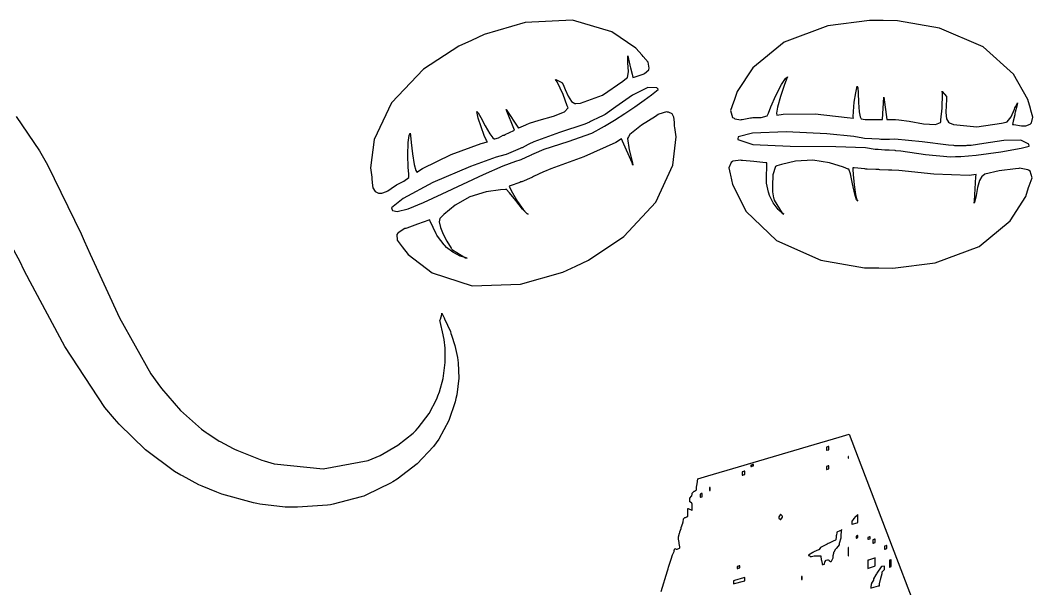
# Model space of a CAD drawing. Extents: x 44 to 313, y 66 to 291.
# Drawn here: x 123.9 to 181.7, y 253.8 to 286.3 of the extents above; entities that cross this region are included whole.
import ezdxf

# ---------------------------------------------------------------- set-up
doc = ezdxf.new("R2010")
doc.units = 0
doc.header["$MEASUREMENT"] = 0

msp = doc.modelspace()

# ---------------------------------------------------------------- linework, layer by layer
at = {"color": 32}
for points in [[(159.385, 284.269), (159.034, 284.672), (157.664, 285.607), (155.415, 286.267), (152.717, 286.139), (150.376, 285.455), (149.648, 285.115), (148.93, 284.787), (146.925, 283.476), (145.088, 281.548), (144.111, 279.455), (143.903, 277.841), (143.969, 277.319), (143.975, 277.238), (143.986, 276.988), (144.026, 276.702), (144.151, 276.497), (144.356, 276.407), (144.427, 276.401), (144.533, 276.401), (144.815, 276.491), (144.851, 276.508), (144.877, 276.526), (145.255, 276.798), (145.308, 276.824), (145.371, 276.868), (145.79, 277.089), (146.086, 277.288), (146.086, 277.354), (146.076, 277.478), (146.051, 277.875), (146.028, 278.576), (146.05, 279.284), (146.105, 279.699), (146.156, 279.823), (146.171, 279.692), (146.211, 279.294), (146.283, 278.646), (146.388, 278.033), (146.483, 277.695), (146.543, 277.6), (146.852, 277.804), (148.488, 278.612), (150.213, 279.225), (150.566, 279.33), (150.512, 279.41), (150.387, 279.684), (150.199, 280.181), (150.043, 280.684), (149.975, 280.97), (149.967, 281.058), (150.027, 280.988), (150.18, 280.721), (150.432, 280.243), (150.7, 279.785), (150.875, 279.55), (150.953, 279.506), (150.979, 279.49), (151.196, 279.56), (151.464, 279.701), (151.518, 279.717), (151.57, 279.745), (152.064, 279.973), (152.117, 279.999), (151.624, 281.164), (152.33, 280.106), (152.364, 280.124), (152.753, 280.3), (152.789, 280.318), (152.964, 280.395), (153.519, 280.567), (154.327, 280.799), (154.955, 281.037), (155.167, 281.262), (155.152, 281.304), (155.116, 281.392), (154.89, 282.032), (154.543, 282.76), (154.446, 282.892), (154.473, 282.876), (154.816, 282.709), (154.833, 282.681), (154.883, 282.596), (155.005, 282.321), (155.169, 281.941), (155.36, 281.639), (155.547, 281.517), (155.611, 281.517), (155.866, 281.526), (157.123, 281.989), (158.291, 282.787), (158.503, 282.964), (158.548, 282.99), (158.618, 283.347), (158.582, 283.828), (158.574, 283.916), (158.574, 283.996), (158.574, 284.233), (158.574, 284.233), (158.574, 284.233), (158.616, 284.04), (158.696, 283.705), (158.714, 283.633), (158.732, 283.555), (158.812, 283.198), (158.856, 282.998), (158.856, 282.998), (158.926, 283.025), (159.456, 283.194), (159.492, 283.21), (159.526, 283.228), (159.763, 283.431), (159.772, 283.457), (159.799, 283.537), (159.724, 283.876), (159.456, 284.198), (159.385, 284.269)], [(181.54, 281.234), (181.397, 281.752), (180.57, 283.194), (178.836, 284.758), (176.354, 285.813), (173.947, 286.227), (173.144, 286.243), (172.354, 286.256), (169.98, 285.946), (167.489, 285.014), (165.701, 283.56), (164.809, 282.193), (164.641, 281.693), (164.605, 281.588), (164.429, 281.116), (164.553, 280.721), (164.641, 280.671), (164.676, 280.644), (165.028, 280.591), (165.064, 280.599), (165.099, 280.609), (165.567, 280.697), (165.629, 280.705), (165.708, 280.715), (166.179, 280.724), (166.529, 280.803), (166.547, 280.847), (166.591, 280.961), (166.737, 281.333), (167.018, 281.98), (167.345, 282.608), (167.574, 282.95), (167.676, 283.034), (167.633, 282.908), (167.496, 282.534), (167.283, 281.914), (167.115, 281.309), (167.058, 280.959), (167.076, 280.847), (167.437, 280.901), (169.262, 280.917), (171.088, 280.724), (171.45, 280.671), (171.432, 280.759), (171.438, 281.056), (171.49, 281.588), (171.574, 282.12), (171.635, 282.417), (171.662, 282.505), (171.688, 282.417), (171.709, 282.115), (171.727, 281.575), (171.766, 281.041), (171.822, 280.748), (171.873, 280.671), (171.89, 280.644), (172.12, 280.609), (172.419, 280.609), (172.472, 280.599), (172.631, 280.599), (172.988, 280.599), (173.108, 280.599), (173.178, 281.869), (173.354, 280.599), (173.477, 280.599), (173.755, 280.599), (173.849, 280.599), (174.039, 280.592), (174.613, 280.504), (175.441, 280.362), (176.116, 280.312), (176.415, 280.439), (176.425, 280.494), (176.433, 280.583), (176.512, 281.254), (176.521, 282.064), (176.495, 282.222), (176.512, 282.196), (176.742, 281.924), (176.742, 281.833), (176.749, 281.734), (176.734, 281.43), (176.71, 281.01), (176.746, 280.648), (176.86, 280.451), (176.918, 280.422), (177.155, 280.318), (178.488, 280.19), (179.889, 280.398), (180.163, 280.458), (180.216, 280.468), (180.436, 280.759), (180.622, 281.191), (180.658, 281.27), (180.684, 281.324), (180.799, 281.553), (180.799, 281.553), (180.799, 281.553), (180.755, 281.358), (180.674, 281.023), (180.658, 280.952), (180.64, 280.873), (180.56, 280.516), (180.516, 280.318), (180.516, 280.318), (180.595, 280.309), (181.038, 280.246), (181.187, 280.246), (181.276, 280.246), (181.522, 280.336), (181.54, 280.352), (181.6, 280.406), (181.671, 280.729), (181.566, 281.138), (181.54, 281.234)], [(156.387, 280.458), (156.112, 280.344), (154.67, 279.863), (153.21, 279.33), (152.929, 279.188), (152.893, 279.171), (152.54, 278.995), (152.506, 278.977), (152.426, 278.942), (151.642, 278.606), (151.554, 278.588), (151.058, 278.445), (149.601, 277.914), (147.455, 277.006), (145.752, 276.104), (145.101, 275.558), (145.132, 275.449), (145.145, 275.408), (145.411, 275.351), (146.035, 275.514), (146.922, 275.872), (147.99, 276.362), (149.156, 276.915), (150.341, 277.468), (151.462, 277.953), (152.188, 278.232), (152.436, 278.306), (152.48, 278.324), (153.016, 278.562), (153.07, 278.588), (153.104, 278.606), (153.493, 278.784), (153.529, 278.801), (153.802, 278.916), (155.178, 279.344), (156.518, 279.824), (156.774, 279.965), (156.895, 280.025), (157.251, 280.227), (157.806, 280.563), (158.396, 280.942), (158.975, 281.332), (159.498, 281.699), (159.924, 282.01), (160.207, 282.23), (160.306, 282.319), (160.302, 282.328), (160.23, 282.418), (159.705, 282.438), (158.837, 281.989), (157.89, 281.321), (157.275, 280.89), (157.056, 280.775), (157.003, 280.749), (156.439, 280.486), (156.387, 280.458)], [(161.255, 280.142), (161.242, 280.218), (161.228, 280.453), (161.201, 280.729), (161.095, 280.931), (160.897, 281.019), (160.831, 281.023), (160.777, 281.033), (160.346, 280.909), (160.302, 280.881), (160.16, 280.777), (159.349, 280.288), (158.68, 279.745), (158.61, 279.612), (158.556, 279.516), (158.64, 278.867), (158.846, 278.131), (158.856, 277.989), (158.812, 278.121), (158.265, 279.374), (158.221, 279.506), (157.885, 279.286), (156.054, 278.48), (154.172, 277.796), (153.811, 277.636), (153.757, 277.61), (153.194, 277.345), (153.142, 277.319), (153.088, 277.293), (152.523, 277.055), (152.47, 277.037), (152.408, 277.011), (151.853, 276.808), (151.801, 276.79), (151.835, 276.711), (151.985, 276.427), (152.28, 275.93), (152.608, 275.466), (152.813, 275.238), (152.893, 275.203), (152.805, 275.238), (152.569, 275.488), (152.188, 275.974), (151.831, 276.427), (151.639, 276.622), (151.588, 276.614), (151.314, 276.596), (150.498, 276.474), (149.564, 276.187), (148.715, 275.705), (148.077, 275.185), (147.884, 274.99), (147.847, 274.953), (147.815, 274.762), (147.888, 274.431), (148.047, 274.053), (148.187, 273.776), (148.237, 273.685), (148.253, 273.651), (148.492, 273.262), (148.519, 273.226), (148.572, 273.156), (149.304, 272.715), (149.401, 272.697), (149.401, 272.697), (149.291, 272.719), (149.003, 272.813), (148.597, 273.025), (148.235, 273.298), (148.131, 273.403), (148.095, 273.447), (147.708, 273.941), (147.673, 274.002), (147.646, 274.082), (147.301, 274.806), (147.285, 274.884), (147.213, 274.858), (146.57, 274.625), (145.962, 274.409), (145.91, 274.391), (145.856, 274.374), (145.477, 274.144), (145.451, 274.108), (145.401, 274.035), (145.415, 273.709), (145.644, 273.404), (145.697, 273.333), (146.036, 272.897), (147.409, 271.862), (149.688, 271.119), (152.448, 271.209), (154.86, 271.894), (155.611, 272.238), (156.333, 272.579), (158.347, 273.925), (160.178, 275.886), (161.137, 278), (161.326, 279.62), (161.255, 280.142)], [(177.165, 279.117), (176.864, 279.135), (175.357, 279.334), (173.813, 279.48), (173.496, 279.47), (173.372, 279.47), (173.094, 279.47), (173.002, 279.47), (172.913, 279.48), (172.067, 279.524), (171.979, 279.54), (171.469, 279.629), (169.923, 279.785), (167.596, 279.895), (165.679, 279.82), (164.864, 279.608), (164.853, 279.506), (164.845, 279.455), (165.694, 279.17), (167.828, 279.087), (170.433, 279.065), (172.129, 278.996), (172.685, 278.907), (172.852, 278.907), (173.228, 278.871), (173.354, 278.871), (173.477, 278.871), (173.805, 278.845), (173.849, 278.835), (174.14, 278.819), (175.559, 278.606), (176.979, 278.466), (177.271, 278.482), (177.566, 278.482), (178.452, 278.566), (179.845, 278.757), (181.001, 278.959), (181.468, 279.083), (181.468, 279.083), (181.445, 279.192), (180.986, 279.43), (180.017, 279.404), (178.883, 279.226), (178.15, 279.117), (177.906, 279.117), (177.852, 279.109), (177.225, 279.109), (177.165, 279.117)], [(181.434, 276.718), (181.468, 276.824), (181.645, 277.279), (181.519, 277.657), (181.434, 277.706), (181.39, 277.734), (180.921, 277.822), (180.869, 277.813), (180.692, 277.778), (179.753, 277.682), (178.937, 277.478), (178.822, 277.39), (178.758, 277.345), (178.625, 277.118), (178.522, 276.72), (178.445, 276.268), (178.369, 275.94), (178.329, 275.836), (178.346, 275.969), (178.417, 277.327), (178.435, 277.46), (178.038, 277.408), (176.036, 277.478), (174.034, 277.69), (173.637, 277.706), (173.451, 277.706), (172.957, 277.734), (172.897, 277.742), (172.711, 277.742), (172.216, 277.768), (172.156, 277.777), (172.084, 277.786), (171.476, 277.84), (171.414, 277.848), (171.414, 277.75), (171.428, 277.457), (171.476, 276.882), (171.563, 276.316), (171.643, 276.014), (171.697, 275.942), (171.625, 276.014), (171.519, 276.339), (171.388, 276.94), (171.269, 277.501), (171.184, 277.76), (171.133, 277.777), (170.877, 277.88), (170.086, 278.128), (169.117, 278.277), (168.14, 278.219), (167.335, 278.039), (167.076, 277.953), (167.004, 277.927), (166.846, 277.443), (166.828, 276.822), (166.828, 276.614), (166.828, 276.481), (166.89, 276.129), (166.9, 276.085), (166.916, 275.996), (167.384, 275.264), (167.463, 275.203), (167.463, 275.203), (167.37, 275.266), (167.145, 275.471), (166.868, 275.843), (166.663, 276.257), (166.617, 276.401), (166.599, 276.455), (166.475, 276.972), (166.475, 277.143), (166.484, 277.231), (166.493, 278.041), (166.511, 278.129), (166.439, 278.139), (165.76, 278.201), (165.117, 278.263), (165.064, 278.271), (165.01, 278.281), (164.569, 278.227), (164.535, 278.201), (164.461, 278.152), (164.337, 277.852), (164.412, 277.504), (164.43, 277.424), (164.545, 276.885), (165.326, 275.358), (167.048, 273.695), (169.579, 272.573), (172.066, 272.145), (172.897, 272.132), (173.695, 272.116), (176.101, 272.419), (178.606, 273.354), (180.392, 274.828), (181.271, 276.215), (181.434, 276.718)]]:
    msp.add_lwpolyline(points, close=True, dxfattribs=at)
at = {"color": 40}
for points in [[(123.683, 280.771), (125.006, 278.809), (125.236, 278.412), (125.465, 278.015), (127.397, 274.074), (127.565, 273.685), (127.908, 272.919), (129.57, 269.294), (131.356, 266.092), (131.763, 265.535), (131.965, 265.254), (133.058, 263.998), (134.258, 262.935), (134.515, 262.749), (134.575, 262.705), (135.184, 262.298), (135.254, 262.254), (135.325, 262.22), (136.057, 261.833), (136.136, 261.797), (136.277, 261.735), (137.688, 261.17), (137.83, 261.126), (138.394, 260.949), (141.194, 260.677), (143.765, 261.145), (144.216, 261.338), (144.436, 261.436), (145.449, 262.018), (146.323, 262.705), (146.473, 262.855), (146.622, 263.005), (147.241, 263.817), (147.682, 264.663), (147.744, 264.83), (147.837, 265.068), (148.036, 265.817), (148.153, 266.736), (148.145, 267.55), (148.089, 268.053), (148.06, 268.217), (148.042, 268.315), (147.866, 269.081), (147.85, 269.133), (147.884, 269.214), (147.954, 269.466), (147.954, 269.558), (147.954, 269.558), (147.954, 269.558), (147.954, 269.558), (148.069, 269.32), (148.096, 269.276), (148.123, 269.232), (148.448, 268.5), (148.483, 268.394), (148.518, 268.297), (148.704, 267.714), (148.854, 267.027), (148.872, 266.876), (148.889, 266.718), (148.924, 265.85), (148.819, 264.893), (148.766, 264.69), (148.722, 264.487), (148.36, 263.433), (147.786, 262.362), (147.638, 262.15), (147.487, 261.939), (146.561, 260.945), (145.423, 260.077), (145.168, 259.927), (145.044, 259.848), (143.659, 259.177), (143.51, 259.115), (143.36, 259.063), (141.771, 258.648), (141.604, 258.622), (141.436, 258.596), (139.736, 258.472), (139.56, 258.48), (139.021, 258.48), (137.583, 258.658), (137.407, 258.692), (137.221, 258.728), (135.405, 259.231), (135.22, 259.292), (135.132, 259.328), (134.284, 259.68), (134.196, 259.715), (134.108, 259.759), (133.164, 260.262), (133.067, 260.314), (132.715, 260.518), (131.061, 261.749), (129.566, 263.208), (129.293, 263.525), (128.746, 264.16), (126.449, 267.648), (124.486, 271.33), (124.108, 272.062), (123.921, 272.433), (121.981, 275.996)], [(160.478, 253.673), (160.831, 254.847), (160.867, 254.952), (160.901, 255.058), (161.042, 255.517), (161.113, 255.764), (161.113, 255.764), (161.113, 255.764), (161.21, 255.942), (161.219, 255.976), (161.219, 256.012), (161.255, 256.117), (161.255, 256.117), (161.255, 256.117), (161.334, 256.081), (161.36, 256.081), (161.378, 256.091), (161.519, 256.144), (161.536, 256.153), (161.536, 256.223), (161.51, 256.399), (161.502, 256.433), (161.492, 256.469), (161.466, 256.655), (161.466, 256.716), (161.466, 256.796), (161.527, 257), (161.536, 257.035), (161.545, 257.07), (161.608, 257.255), (161.608, 257.315), (161.608, 257.315), (161.703, 257.572), (161.713, 257.598), (161.721, 257.625), (161.749, 257.81), (161.749, 257.81), (161.749, 257.81), (161.827, 257.881), (161.855, 257.881), (161.871, 257.881), (161.925, 257.917), (161.925, 257.917), (161.925, 257.926), (161.977, 257.951), (161.995, 257.951), (161.995, 258.066), (161.995, 258.324), (161.995, 258.41), (162.021, 258.402), (162.216, 258.313), (162.242, 258.304), (162.242, 258.375), (162.242, 258.534), (162.242, 258.586), (162.242, 258.614), (162.242, 258.673), (162.242, 258.692), (162.232, 258.692), (162.208, 258.727), (162.208, 258.727), (162.198, 258.736), (162.11, 258.79), (162.101, 258.798), (162.101, 258.825), (162.101, 258.884), (162.101, 258.903), (162.101, 258.921), (162.101, 258.962), (162.101, 258.975), (162.11, 258.993), (162.198, 259.099), (162.208, 259.115), (162.216, 259.125), (162.242, 259.224), (162.242, 259.256), (162.25, 259.274), (162.338, 259.381), (162.348, 259.398), (162.383, 259.398), (162.49, 259.478), (162.49, 259.504), (162.49, 259.574), (162.515, 259.751), (162.524, 259.785), (162.533, 259.821), (162.56, 260.103), (162.56, 260.103), (163.14, 260.276), (164.882, 260.788), (166.882, 261.374), (168.88, 261.96), (170.622, 262.472), (171.203, 262.643), (171.715, 261.304), (176.828, 247.897)]]:
    msp.add_lwpolyline(points, dxfattribs=at)
for points in [[(169.898, 261.725), (169.933, 261.725), (170.011, 261.761), (170.039, 261.761), (170.039, 261.805), (170.039, 261.904), (170.039, 261.938), (170.003, 261.938), (169.925, 261.902), (169.898, 261.902), (169.898, 261.857), (169.898, 261.758), (169.898, 261.725)], [(171.133, 261.268), (171.133, 261.268), (171.167, 261.268), (171.167, 261.268), (171.167, 261.294), (171.167, 261.353), (171.167, 261.372), (171.167, 261.372), (171.133, 261.372), (171.133, 261.372), (171.133, 261.346), (171.133, 261.288), (171.133, 261.268)], [(165.1, 260.314), (165.135, 260.314), (165.213, 260.35), (165.24, 260.35), (165.24, 260.394), (165.24, 260.493), (165.24, 260.526), (165.205, 260.526), (165.126, 260.49), (165.1, 260.49), (165.1, 260.446), (165.1, 260.347), (165.1, 260.314)], [(165.593, 260.809), (165.628, 260.809), (165.708, 260.843), (165.735, 260.843), (165.735, 260.861), (165.735, 260.902), (165.735, 260.915), (165.699, 260.915), (165.62, 260.879), (165.593, 260.879), (165.593, 260.863), (165.593, 260.809), (165.593, 260.809)], [(169.898, 260.633), (169.933, 260.633), (170.011, 260.667), (170.039, 260.667), (170.039, 260.711), (170.039, 260.81), (170.039, 260.843), (170.003, 260.843), (169.925, 260.809), (169.898, 260.809), (169.898, 260.765), (169.898, 260.666), (169.898, 260.633)], [(163.23, 259.432), (163.23, 259.432), (163.266, 259.432), (163.266, 259.432), (163.266, 259.476), (163.266, 259.576), (163.266, 259.608), (163.266, 259.608), (163.23, 259.608), (163.23, 259.608), (163.23, 259.564), (163.23, 259.465), (163.23, 259.432)], [(162.701, 259.045), (162.727, 259.045), (162.797, 259.071), (162.807, 259.079), (162.807, 259.123), (162.807, 259.223), (162.807, 259.256), (162.779, 259.256), (162.709, 259.231), (162.701, 259.221), (162.701, 259.177), (162.701, 259.078), (162.701, 259.045)], [(167.287, 258.057), (167.269, 258.049), (167.181, 257.923), (167.181, 257.881), (167.181, 257.854), (167.273, 257.769), (167.287, 257.774), (167.303, 257.784), (167.393, 257.909), (167.393, 257.951), (167.384, 257.978), (167.298, 258.063), (167.287, 258.057)], [(171.59, 257.951), (171.555, 257.951), (171.467, 257.828), (171.45, 257.81), (171.44, 257.794), (171.352, 257.686), (171.344, 257.668), (171.344, 257.624), (171.344, 257.525), (171.344, 257.492), (171.378, 257.502), (171.661, 257.59), (171.697, 257.598), (171.697, 257.714), (171.697, 257.972), (171.697, 258.057), (171.679, 258.04), (171.599, 257.961), (171.59, 257.951)], [(168.981, 255.658), (169.051, 255.658), (169.209, 255.694), (169.263, 255.694), (169.297, 255.703), (169.57, 255.703), (169.58, 255.694), (169.588, 255.685), (169.606, 255.473), (169.616, 255.447), (169.624, 255.429), (169.65, 255.257), (169.65, 255.199), (169.65, 255.199), (169.686, 255.199), (169.686, 255.199), (169.712, 255.199), (169.782, 255.227), (169.792, 255.235), (169.792, 255.235), (169.817, 255.359), (169.827, 255.375), (169.835, 255.385), (169.863, 255.432), (169.863, 255.447), (169.889, 255.447), (169.959, 255.473), (169.969, 255.481), (169.969, 255.481), (170.003, 255.481), (170.003, 255.481), (170.003, 255.473), (170.039, 255.447), (170.039, 255.447), (170.039, 255.447), (170.065, 255.411), (170.075, 255.411), (170.075, 255.411), (170.109, 255.385), (170.109, 255.375), (170.109, 255.375), (170.145, 255.375), (170.145, 255.375), (170.145, 255.375), (170.179, 255.375), (170.179, 255.375), (170.197, 255.403), (170.285, 255.595), (170.285, 255.658), (170.285, 255.72), (170.321, 255.859), (170.321, 255.904), (170.338, 255.922), (170.444, 256.1), (170.462, 256.117), (170.496, 256.144), (170.638, 256.336), (170.638, 256.399), (170.647, 256.417), (170.744, 256.722), (170.744, 256.822), (170.744, 256.889), (170.762, 257.083), (170.78, 257.211), (170.78, 257.211), (170.78, 257.211), (170.7, 257.139), (170.674, 257.139), (170.664, 257.131), (170.498, 257.059), (170.498, 257.035), (170.498, 257.035), (170.47, 256.876), (170.462, 256.858), (170.462, 256.796), (170.436, 256.62), (170.428, 256.61), (170.428, 256.591), (170.294, 256.532), (170.055, 256.427), (170.003, 256.399), (169.949, 256.373), (169.597, 256.197), (169.58, 256.187), (169.57, 256.17), (169.482, 256.064), (169.474, 256.046), (169.456, 256.038), (169.192, 255.922), (169.157, 255.904), (169.121, 255.888), (168.883, 255.738), (168.874, 255.728), (168.9, 255.728), (168.981, 255.676), (168.981, 255.658)], [(171.59, 256.716), (171.617, 256.716), (171.687, 256.744), (171.697, 256.752), (171.697, 256.78), (171.697, 256.839), (171.697, 256.858), (171.669, 256.858), (171.599, 256.832), (171.59, 256.822), (171.59, 256.796), (171.59, 256.737), (171.59, 256.716)], [(172.262, 256.646), (172.296, 256.646), (172.375, 256.682), (172.402, 256.682), (172.402, 256.708), (172.402, 256.767), (172.402, 256.786), (172.367, 256.786), (172.288, 256.752), (172.262, 256.752), (172.262, 256.726), (172.262, 256.667), (172.262, 256.646)], [(172.544, 256.433), (172.579, 256.433), (172.657, 256.469), (172.685, 256.469), (172.685, 256.514), (172.685, 256.613), (172.685, 256.646), (172.649, 256.646), (172.57, 256.61), (172.544, 256.61), (172.544, 256.566), (172.544, 256.467), (172.544, 256.433)], [(171.133, 255.694), (171.133, 255.694), (171.167, 255.694), (171.167, 255.694), (171.167, 255.818), (171.167, 256.095), (171.167, 256.187), (171.167, 256.187), (171.133, 256.187), (171.133, 256.187), (171.133, 256.064), (171.133, 255.787), (171.133, 255.694)], [(173.214, 256.081), (173.248, 256.081), (173.327, 256.117), (173.354, 256.117), (173.354, 256.161), (173.354, 256.26), (173.354, 256.293), (173.319, 256.293), (173.24, 256.257), (173.214, 256.257), (173.214, 256.213), (173.214, 256.114), (173.214, 256.081)], [(172.262, 254.988), (172.306, 254.998), (172.641, 255.112), (172.685, 255.129), (172.685, 255.244), (172.685, 255.502), (172.685, 255.588), (172.641, 255.579), (172.306, 255.465), (172.262, 255.447), (172.262, 255.332), (172.262, 255.075), (172.262, 254.988)], [(173.496, 255.058), (173.523, 255.058), (173.593, 255.086), (173.603, 255.094), (173.603, 255.192), (173.603, 255.41), (173.603, 255.481), (173.575, 255.481), (173.505, 255.457), (173.496, 255.447), (173.496, 255.35), (173.496, 255.131), (173.496, 255.058)], [(164.817, 254.988), (164.852, 254.988), (164.932, 255.022), (164.96, 255.022), (164.96, 255.05), (164.96, 255.109), (164.96, 255.129), (164.924, 255.129), (164.844, 255.094), (164.817, 255.094), (164.817, 255.068), (164.817, 255.009), (164.817, 254.988)], [(173.038, 255.094), (173.02, 255.068), (172.781, 254.714), (172.755, 254.67), (172.719, 254.625), (172.579, 254.394), (172.579, 254.317), (172.579, 254.317), (172.481, 254.142), (172.472, 254.106), (172.463, 254.08), (172.438, 253.915), (172.438, 253.86), (172.482, 253.877), (172.878, 253.983), (172.931, 254), (172.931, 254.098), (172.992, 254.345), (173.002, 254.389), (173.01, 254.433), (173.073, 254.69), (173.073, 254.776), (173.09, 254.794), (173.196, 254.909), (173.214, 254.918), (173.214, 254.962), (173.214, 255.061), (173.214, 255.094), (173.186, 255.104), (173.075, 255.094), (173.038, 255.094)], [(164.607, 254.106), (164.667, 254.124), (165.179, 254.266), (165.24, 254.283), (165.24, 254.327), (165.24, 254.426), (165.24, 254.459), (165.179, 254.442), (164.667, 254.301), (164.607, 254.283), (164.607, 254.238), (164.607, 254.139), (164.607, 254.106)], [(168.487, 254.353), (168.487, 254.353), (168.522, 254.353), (168.522, 254.353), (168.522, 254.397), (168.522, 254.496), (168.522, 254.529), (168.522, 254.529), (168.487, 254.529), (168.487, 254.529), (168.487, 254.485), (168.487, 254.386), (168.487, 254.353)]]:
    msp.add_lwpolyline(points, close=True, dxfattribs=at)

doc.saveas('drawing.dxf')
